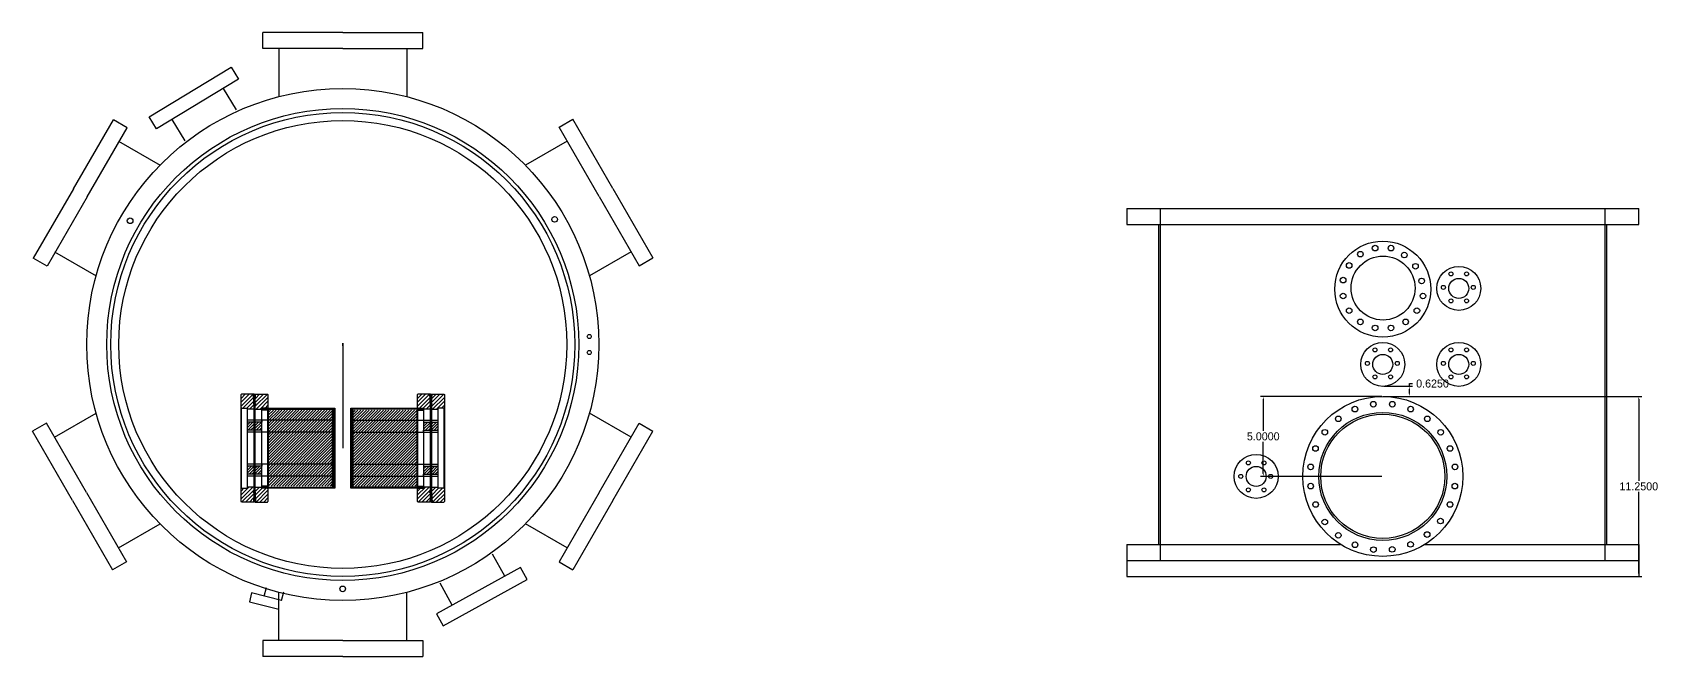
# Model space of a CAD drawing. Header units: inches. Extents: x -84 to 208, y -103 to 33.
# Drawn here: x -84.4 to 17.2, y -6 to 33 of the extents above; entities that cross this region are included whole.
import ezdxf

# ---------------------------------------------------------------- set-up
doc = ezdxf.new("R2010")
doc.units = ezdxf.units.IN
doc.header["$MEASUREMENT"] = 0
doc.dimstyles.get("Standard").update_dxf_attribs({"dimtxt": 0.5, "dimasz": 0.18, "dimexe": 0.18, "dimexo": 0.0625, "dimgap": 0.09, "dimtad": 0, "dimtih": 1, "dimtoh": 1, "dimdec": 4, "dimzin": 0, "dimdsep": 46, "dimtxsty": 'Standard', "dimcen": 0.09, "dimadec": 0, "dimazin": 0, "dimtfac": 1, "dimtdec": 4, "dimtofl": 0, "dimtmove": 0, "dimatfit": 3, "dimfxl": 1, "dimtolj": 1, "dimtzin": 0, "dimarcsym": 0})
pattern_1 = [(45, (-154.53244, 16.10802), (-0.08838835, 0.08838835), [])]
pattern_2 = [(225, (24.53736, -2.07576), (0.08838835, -0.08838835), [])]

# ---------------------------------------------------------------- blocks, each defined once
blk = doc.blocks.new('*D3')
at = {"color": 0, "lineweight": -2, "transparency": 16777216}
for p, q in [((-0.06, 10.25), (-7.65, 10.25)), ((-7.47, 10.07), (-7.47, 8.09)), ((-7.47, 5.43), (-7.47, 7.41)), ((-0.06, 5.25), (-7.65, 5.25))]:
    blk.add_line(p, q, dxfattribs=at)
at = {"color": 0, "transparency": 16777216}
for points in [[(-7.5, 10.07), (-7.44, 10.07), (-7.47, 10.25)], [(-7.5, 5.43), (-7.44, 5.43), (-7.47, 5.25)]]:
    blk.add_solid(points, dxfattribs=at)
at = {"layer": 'Defpoints', "color": 0, "transparency": 16777216}
for p in [(-7.47, 10.25), (0, 10.25), (0, 5.25)]:
    blk.add_point(p, dxfattribs=at)
at = {"color": 0, "transparency": 16777216, "insert": (-7.47, 7.75), "char_height": 0.5, "attachment_point": 5}
blk.add_mtext('\\A1;5.0000', dxfattribs=at)
blk = doc.blocks.new('*D1')
at = {"color": 0, "lineweight": -2, "transparency": 16777216}
for p, q in [((0, 10.25), (16.18, 10.25)), ((16, 10.07), (16, 4.965)), ((16, -0.82), (16, 4.285)), ((0, -1), (16.18, -1))]:
    blk.add_line(p, q, dxfattribs=at)
at = {"color": 0, "transparency": 16777216}
for points in [[(15.97, 10.07), (16.03, 10.07), (16, 10.25)], [(15.97, -0.82), (16.03, -0.82), (16, -1)]]:
    blk.add_solid(points, dxfattribs=at)
at = {"layer": 'Defpoints', "color": 0, "transparency": 16777216}
for p in [(-0.0625, 10.25), (-0.0625, -1), (16, -1)]:
    blk.add_point(p, dxfattribs=at)
at = {"color": 0, "transparency": 16777216, "insert": (16, 4.625), "char_height": 0.5, "attachment_point": 5}
blk.add_mtext('\\A1;11.2500', dxfattribs=at)
blk = doc.blocks.new('*D2')
at = {"color": 0, "lineweight": -2, "transparency": 16777216}
for p, q in [((0.06, 10.88), (1.86, 10.88)), ((0.06, 10.25), (1.86, 10.25)), ((1.68, 10.88), (1.68, 11.05)), ((1.68, 11.05), (1.86, 11.05)), ((1.68, 10.43), (1.68, 10.7))]:
    blk.add_line(p, q, dxfattribs=at)
at = {"color": 0, "transparency": 16777216}
for points in [[(1.65, 10.7), (1.71, 10.7), (1.68, 10.88)], [(1.65, 10.43), (1.71, 10.43), (1.68, 10.25)]]:
    blk.add_solid(points, dxfattribs=at)
at = {"layer": 'Defpoints', "color": 0, "transparency": 16777216}
for p in [(0, 10.88), (0, 10.25), (1.68, 10.88)]:
    blk.add_point(p, dxfattribs=at)
at = {"color": 0, "transparency": 16777216, "insert": (3.11, 11.05), "char_height": 0.5, "attachment_point": 5}
blk.add_mtext('\\A1;0.6250', dxfattribs=at)

msp = doc.modelspace()

# ---------------------------------------------------------------- hatches: boundary and pattern name
h = msp.add_hatch()
h.set_pattern_fill('ANSI31', color=1)
h.set_pattern_definition(pattern_1)
h.paths.add_polyline_path([(-65.65054, 9.39093), (-69.65054, 9.39093), (-69.65054, 8.76593), (-65.65054, 8.76593)])
h.paths.add_polyline_path([(-65.65054, 8.76593), (-69.65054, 8.76593), (-69.65054, 8.01593), (-65.65054, 8.01593)])
h.paths.add_polyline_path([(-65.65054, 8.01593), (-69.65054, 8.01593), (-69.65054, 7.01593), (-65.65054, 7.01593)])
h.paths.add_polyline_path([(-65.65054, 7.01593), (-69.65054, 7.01593), (-69.65054, 6.01593), (-65.65054, 6.01593)])
h.paths.add_polyline_path([(-65.65054, 6.01593), (-69.65054, 6.01593), (-69.65054, 5.26593), (-65.65054, 5.26593)])
h.paths.add_polyline_path([(-65.65054, 5.26593), (-69.65054, 5.26593), (-69.65054, 4.64094), (-65.65054, 4.64094)])
h = msp.add_hatch()
h.set_pattern_fill('ANSI31', color=1, angle=180)
h.set_pattern_definition(pattern_2)
h.paths.add_polyline_path([(-64.34454, 4.64133), (-60.34454, 4.64133), (-60.34454, 5.26633), (-64.34454, 5.26633)])
h.paths.add_polyline_path([(-64.34454, 5.26633), (-60.34454, 5.26633), (-60.34454, 6.01633), (-64.34454, 6.01633)])
h.paths.add_polyline_path([(-64.34454, 6.01633), (-60.34454, 6.01633), (-60.34454, 7.01633), (-64.34454, 7.01633)])
h.paths.add_polyline_path([(-64.34454, 7.01633), (-60.34454, 7.01633), (-60.34454, 8.01633), (-64.34454, 8.01633)])
h.paths.add_polyline_path([(-64.34454, 8.01633), (-60.34454, 8.01633), (-60.34454, 8.76633), (-64.34454, 8.76633)])
h.paths.add_polyline_path([(-64.34454, 8.76633), (-60.34454, 8.76633), (-60.34454, 9.39132), (-64.34454, 9.39132)])
h = msp.add_hatch()
h.set_pattern_fill('ANSI31', color=256)
h.set_pattern_definition(pattern_1)
h.paths.add_polyline_path([(-70.46054, 8.14093), (-70.05054, 8.14093), (-70.05054, 8.64093), (-70.46054, 8.64093)])
h.paths.add_polyline_path([(-70.56054, 8.14093), (-70.56054, 8.64093), (-70.97054, 8.64093), (-70.97054, 8.14093)])
h.paths.add_polyline_path([(-70.56054, 5.39093), (-70.56054, 5.89093), (-70.97054, 5.89093), (-70.97054, 5.39093)])
h.paths.add_polyline_path([(-70.05054, 5.89093), (-70.46054, 5.89093), (-70.46054, 5.39093), (-70.05054, 5.39093)])
h = msp.add_hatch()
h.set_pattern_fill('ANSI31', color=256, angle=180)
h.set_pattern_definition(pattern_2)
h.paths.add_polyline_path([(-59.53454, 5.89133), (-59.94454, 5.89133), (-59.94454, 5.39133), (-59.53454, 5.39133)])
h.paths.add_polyline_path([(-59.43454, 5.89133), (-59.43454, 5.39133), (-59.02454, 5.39133), (-59.02454, 5.89133)])
h.paths.add_polyline_path([(-59.43454, 8.64133), (-59.43454, 8.14133), (-59.02454, 8.14133), (-59.02454, 8.64133)])
h.paths.add_polyline_path([(-59.94454, 8.14133), (-59.53454, 8.14133), (-59.53454, 8.64133), (-59.94454, 8.64133)])

# ---------------------------------------------------------------- linework, layer by layer
for p, q in [((-64.99754, 32.99292), (-69.99754, 32.99292)), ((-69.99754, 31.99292), (-69.99754, 32.99292)), ((-64.99754, 32.99292), (-59.99754, 32.99292)), ((-59.99754, 31.99292), (-59.99754, 32.99292)), ((-64.99754, 31.99292), (-69.99754, 31.99292)), ((-68.99754, 31.99292), (-68.99754, 28.98486)), ((-64.99754, 31.99292), (-59.99754, 31.99292)), ((-60.99754, 31.99292), (-60.99754, 28.98486)), ((-72.47187, 29.49578), (-71.6641, 28.15827)), ((-74.52923, 29.27545), (-74.52923, 29.27545)), ((-81.83422, 23.21358), (-79.33422, 27.54371)), ((-78.46819, 27.04371), (-79.33422, 27.54371)), ((-75.68188, 27.55713), (-74.87411, 26.21963)), ((-51.47607, 27.07305), (-50.61004, 27.57305)), ((-48.11004, 23.24292), (-50.61004, 27.57305)), ((-80.96819, 22.71358), (-78.46819, 27.04371)), ((-48.97607, 22.74292), (-51.47607, 27.07305)), ((-79.01901, 26.20702), (-76.41395, 24.70299)), ((-50.97607, 26.20702), (-53.58113, 24.70299)), ((-50.97607, 26.20702), (-53.58113, 24.70299)), ((-81.83422, 23.21358), (-84.33422, 18.88346)), ((-80.96819, 22.71358), (-83.46819, 18.38346)), ((-48.97607, 22.74292), (-46.47607, 18.4128)), ((-48.11004, 23.24292), (-45.61004, 18.9128)), ((-16, 22), (-16, 21)), ((-16, 22), (16, 22)), ((-16, 22), (16, 22)), ((-13.9, 0), (-13.9, 22)), ((13.9, 0), (13.9, 22)), ((16, 21), (16, 22)), ((-16, 21), (16, 21)), ((-14, 1), (-14, 21)), ((14, 1), (14, 21)), ((-83.46819, 18.38346), (-84.33422, 18.88346)), ((-83.01901, 19.27882), (-80.41395, 17.77479)), ((-46.97607, 19.27882), (-49.58113, 17.77479)), ((-46.97607, 19.27882), (-49.58113, 17.77479)), ((-46.47607, 18.4128), (-45.61004, 18.9128)), ((-64.99754, 13.40292), (-64.99754, 13.58292)), ((-64.99754, 13.58292), (-64.99754, 7.01612)), ((-70.51054, 10.36078), (-70.51054, 7.01593)), ((-83.01901, 7.70702), (-80.41395, 9.21106)), ((-70.05054, 9.45093), (-65.58054, 9.45093)), ((-69.70054, 9.52093), (-65.58054, 9.52093)), ((-65.65054, 9.39093), (-65.65054, 8.76593)), ((-65.58054, 9.52093), (-65.49754, 9.52132)), ((-65.58054, 7.01594), (-65.58054, 9.45093)), ((-65.58054, 9.45093), (-65.58054, 7.01593)), ((-65.49754, 9.52132), (-65.49754, 4.51094)), ((-64.49754, 4.51094), (-64.49754, 9.52132)), ((-64.49754, 9.52132), (-64.41454, 9.52132)), ((-64.49754, 9.52132), (-64.49754, 7.01612)), ((-64.41454, 9.52132), (-60.29454, 9.52133)), ((-64.41454, 7.01632), (-64.41454, 9.45133)), ((-59.94454, 9.45133), (-64.41454, 9.45133)), ((-46.97607, 7.70702), (-49.58113, 9.21106)), ((-46.97607, 7.70702), (-49.58113, 9.21106)), ((-83.51901, 8.57305), (-84.38504, 8.07305)), ((-81.01901, 4.24292), (-83.51901, 8.57305)), ((-70.05054, 8.76593), (-70.97054, 8.76593)), ((-70.05054, 8.64093), (-70.97054, 8.64093)), ((-70.05054, 8.14093), (-70.97054, 8.14093)), ((-70.05054, 8.76593), (-70.05054, 8.64093)), ((-70.05054, 8.01593), (-70.05054, 8.14093)), ((-59.94454, 8.76633), (-59.94454, 8.64133)), ((-59.94454, 8.76633), (-59.02454, 8.76633)), ((-59.94454, 8.64133), (-59.02454, 8.64133)), ((-59.94454, 8.01633), (-59.94454, 8.14133)), ((-59.94454, 8.14133), (-59.02454, 8.14133)), ((-48.97607, 4.24292), (-46.47607, 8.57305)), ((-46.47607, 8.57305), (-45.61004, 8.07305)), ((-81.88504, 3.74292), (-84.38504, 8.07305)), ((-70.05054, 8.01593), (-70.97054, 8.01593)), ((-59.94454, 8.01633), (-59.02454, 8.01633)), ((-48.11004, 3.74292), (-45.61004, 8.07305)), ((-65.58054, 7.01594), (-65.58054, 4.58093)), ((-64.41454, 4.58133), (-64.41454, 7.01633)), ((-64.41454, 7.01632), (-64.41454, 4.58133)), ((-59.48454, 3.67148), (-59.48454, 7.01633)), ((-70.05054, 6.01593), (-70.97054, 6.01593)), ((-70.05054, 5.89093), (-70.97054, 5.89093)), ((-70.05054, 5.39093), (-70.97054, 5.39093)), ((-70.05054, 5.26593), (-70.97054, 5.26593)), ((-70.05054, 6.01593), (-70.05054, 5.89093)), ((-70.05054, 5.26593), (-70.05054, 5.39093)), ((-64.34454, 4.64133), (-64.34454, 5.26633)), ((-59.94454, 6.01633), (-59.94454, 5.89133)), ((-59.94454, 6.01633), (-59.02454, 6.01633)), ((-59.94454, 5.89133), (-59.02454, 5.89133)), ((-59.94454, 5.26633), (-59.94454, 5.39133)), ((-59.94454, 5.39133), (-59.02454, 5.39133)), ((-59.94454, 5.26633), (-59.02454, 5.26633)), ((-81.01901, 4.24292), (-78.51901, -0.0872)), ((-70.05054, 4.58093), (-65.58054, 4.58093)), ((-65.58054, 4.51094), (-69.70054, 4.51093)), ((-65.49754, 4.51094), (-65.58054, 4.51094)), ((-64.41454, 4.51133), (-64.49754, 4.51094)), ((-59.94454, 4.58133), (-64.41454, 4.58133)), ((-60.29454, 4.51133), (-64.41454, 4.51133)), ((-48.97607, 4.24292), (-51.47607, -0.0872)), ((-81.88504, 3.74292), (-79.38504, -0.5872)), ((-48.11004, 3.74292), (-50.61004, -0.5872)), ((-79.01901, 0.77882), (-76.41395, 2.28285)), ((-50.97607, 0.77882), (-53.58113, 2.28285)), ((-50.97607, 0.77882), (-53.58113, 2.28285)), ((-54.87583, -0.98147), (-55.63025, 0.38683)), ((-16, 1), (-2.63391, 1)), ((-16, 1), (-16, 0)), ((-16, 0), (16, 0)), ((-16, 0), (16, 0)), ((-16, 0), (-16, -1)), ((2.63391, 1), (16, 1)), ((16, 1), (16, 0)), ((16, 0), (16, -1)), ((-78.51901, -0.0872), (-79.38504, -0.5872)), ((-51.47607, -0.0872), (-50.61004, -0.5872)), ((-16, -1), (16, -1)), ((-69.90612, -2.23628), (-69.76869, -1.69083)), ((-68.99754, -5.00708), (-68.99754, -1.99901)), ((-68.81522, -2.51114), (-68.67779, -1.96569)), ((-60.99754, -5.00708), (-60.99754, -1.99901)), ((-58.15975, -2.79209), (-58.91418, -1.42379)), ((-64.99754, -5.00708), (-69.99754, -5.00708)), ((-69.99754, -5.00708), (-69.99754, -6.00708)), ((-64.99754, -5.00708), (-59.99754, -5.00708)), ((-59.99754, -5.00708), (-59.99754, -6.00708)), ((-64.99754, -6.00708), (-69.99754, -6.00708)), ((-64.99754, -6.00708), (-59.99754, -6.00708))]:
    msp.add_line(p, q)
at = {"color": 2, "linetype": 'Continuous'}
for p, q in [((-70.60336, 10.39092), (-71.35054, 9.64374)), ((-70.84491, 10.39092), (-71.35054, 9.8853)), ((-71.08647, 10.39092), (-71.35054, 10.12686)), ((-70.56842, 10.1843), (-71.2318, 9.52092)), ((-70.46913, 9.87003), (-69.94823, 10.39093)), ((-70.46054, 9.63707), (-69.70667, 10.39093)), ((-70.45577, 10.12495), (-70.18979, 10.39093)), ((-70.44241, 10.37987), (-70.43135, 10.39093)), ((-70.40512, 9.45093), (-69.67054, 10.18551)), ((-59.57736, 10.39133), (-60.32454, 9.64414)), ((-59.81892, 10.39133), (-60.32454, 9.8857)), ((-60.06047, 10.39133), (-60.32454, 10.12726)), ((-59.54242, 10.18471), (-60.2058, 9.52133)), ((-59.44313, 9.87043), (-58.92223, 10.39133)), ((-59.43454, 9.63747), (-58.68068, 10.39133)), ((-59.42977, 10.12535), (-59.16379, 10.39133)), ((-59.41641, 10.38027), (-59.40535, 10.39133)), ((-59.37912, 9.45133), (-58.64454, 10.18591)), ((-70.55639, 9.95477), (-70.99024, 9.52092)), ((-70.54512, 9.72449), (-70.81868, 9.45092)), ((-70.56054, 9.46751), (-70.57712, 9.45092)), ((-70.16356, 9.45093), (-69.67054, 9.94395)), ((-69.852, 9.52093), (-69.67054, 9.70239)), ((-59.53039, 9.95518), (-59.96424, 9.52133)), ((-59.51912, 9.72489), (-59.79268, 9.45133)), ((-59.53454, 9.46791), (-59.55113, 9.45133)), ((-59.13756, 9.45133), (-58.64454, 9.94435)), ((-58.826, 9.52133), (-58.64454, 9.7028)), ((-70.61596, 4.58092), (-71.35054, 3.84635)), ((-70.85752, 4.58092), (-71.35054, 4.0879)), ((-71.16908, 4.51092), (-71.35054, 4.32946)), ((-70.56054, 4.39479), (-71.3144, 3.64092)), ((-70.55195, 4.16182), (-71.07285, 3.64092)), ((-70.47596, 4.30737), (-70.2024, 4.58093)), ((-70.46469, 4.07708), (-70.03084, 4.51093)), ((-70.46054, 4.56435), (-70.44395, 4.58093)), ((-70.45266, 3.84755), (-69.78928, 4.51093)), ((-70.41772, 3.64093), (-69.67054, 4.38811)), ((-70.17616, 3.64093), (-69.67054, 4.14656)), ((-59.58996, 4.58133), (-60.32454, 3.84675)), ((-59.83152, 4.58133), (-60.32454, 4.08831)), ((-60.14308, 4.51133), (-60.32454, 4.32987)), ((-59.53454, 4.39519), (-60.28841, 3.64133)), ((-59.52595, 4.16223), (-60.04685, 3.64133)), ((-59.44996, 4.30777), (-59.1764, 4.58133)), ((-59.43869, 4.07748), (-59.00484, 4.51133)), ((-59.43454, 4.56475), (-59.41796, 4.58133)), ((-59.42666, 3.84795), (-58.76328, 4.51133)), ((-59.39172, 3.64133), (-58.64454, 4.38852)), ((-59.15017, 3.64133), (-58.64454, 4.14696)), ((-70.56531, 3.9069), (-70.83129, 3.64092)), ((-70.57867, 3.65199), (-70.58973, 3.64092)), ((-69.93461, 3.64093), (-69.67054, 3.905)), ((-59.53931, 3.90731), (-59.80529, 3.64133)), ((-59.55267, 3.65239), (-59.56373, 3.64133)), ((-58.90861, 3.64133), (-58.64454, 3.9054))]:
    msp.add_line(p, q, dxfattribs=at)
at = {"color": 7, "linetype": 'Continuous'}
for p, q in [((-71.32054, 10.39092), (-71.35054, 10.36092)), ((-71.35054, 3.67092), (-71.35054, 10.36092)), ((-70.57925, 10.39092), (-71.32054, 10.39092)), ((-70.54859, 9.80592), (-70.57925, 10.39092)), ((-70.54054, 10.39078), (-70.57924, 10.39078)), ((-70.54054, 10.39078), (-70.51054, 10.36078)), ((-70.51054, 10.36079), (-70.48054, 10.39079)), ((-70.51054, 10.36079), (-70.51054, 3.67108)), ((-70.51054, 3.67107), (-70.51054, 10.36078)), ((-70.48054, 10.39079), (-70.44184, 10.39079)), ((-70.47249, 9.80593), (-70.44183, 10.39093)), ((-70.44183, 10.39093), (-69.70054, 10.39093)), ((-69.70054, 10.39093), (-69.67054, 10.36093)), ((-69.67054, 10.36093), (-69.67054, 3.67093)), ((-60.29454, 10.39133), (-60.32454, 10.36133)), ((-60.32454, 3.67133), (-60.32454, 10.36133)), ((-59.55325, 10.39133), (-60.29454, 10.39133)), ((-59.52259, 9.80633), (-59.55325, 10.39133)), ((-59.51454, 10.39118), (-59.55324, 10.39118)), ((-59.51454, 10.39118), (-59.48454, 10.36118)), ((-59.48454, 10.36119), (-59.45454, 10.39119)), ((-59.48454, 10.36119), (-59.48454, 3.67148)), ((-59.48454, 3.67147), (-59.48454, 10.36118)), ((-59.45454, 10.39119), (-59.41584, 10.39119)), ((-59.44649, 9.80633), (-59.41583, 10.39133)), ((-59.41583, 10.39133), (-58.67454, 10.39133)), ((-58.67454, 10.39133), (-58.64454, 10.36133)), ((-58.64454, 10.36133), (-58.64454, 3.67133)), ((-71.35054, 9.55092), (-71.32054, 9.52092)), ((-71.32054, 9.52092), (-70.97054, 9.52092)), ((-71.32054, 4.51092), (-71.32054, 9.52092)), ((-70.97054, 9.52092), (-70.97054, 4.51092)), ((-70.56054, 9.45092), (-70.97054, 9.45092)), ((-70.57476, 9.80592), (-70.54859, 9.80592)), ((-70.57476, 9.80592), (-70.53654, 9.70092)), ((-70.56054, 9.70092), (-70.53654, 9.70092)), ((-70.56054, 9.70092), (-70.56054, 4.33092)), ((-70.54858, 9.80575), (-70.51054, 9.80575)), ((-70.53654, 9.70092), (-70.53654, 4.33092)), ((-70.4725, 9.80576), (-70.51054, 9.80576)), ((-70.44632, 9.80593), (-70.48454, 9.70093)), ((-70.48454, 4.33093), (-70.48454, 9.70093)), ((-70.46054, 9.70093), (-70.48454, 9.70093)), ((-70.44632, 9.80593), (-70.47249, 9.80593)), ((-70.46054, 4.33093), (-70.46054, 9.70093)), ((-70.46054, 9.45093), (-70.05054, 9.45093)), ((-70.05054, 4.51093), (-70.05054, 9.52093)), ((-69.70054, 9.52093), (-70.05054, 9.52093)), ((-69.67054, 9.55093), (-69.70054, 9.52093)), ((-69.70054, 9.52093), (-69.70054, 4.51093)), ((-60.32454, 9.55133), (-60.29454, 9.52133)), ((-60.29454, 9.52133), (-59.94454, 9.52133)), ((-60.29454, 4.51133), (-60.29454, 9.52133)), ((-59.94454, 9.52133), (-59.94454, 4.51133)), ((-59.53454, 9.45133), (-59.94454, 9.45133)), ((-59.54876, 9.80633), (-59.52259, 9.80633)), ((-59.54876, 9.80633), (-59.51054, 9.70133)), ((-59.53454, 9.70133), (-59.51054, 9.70133)), ((-59.53454, 9.70133), (-59.53454, 4.33133)), ((-59.52258, 9.80615), (-59.48454, 9.80615)), ((-59.51054, 9.70133), (-59.51054, 4.33133)), ((-59.4465, 9.80616), (-59.48454, 9.80616)), ((-59.42032, 9.80633), (-59.45854, 9.70133)), ((-59.45854, 4.33133), (-59.45854, 9.70133)), ((-59.43454, 9.70133), (-59.45854, 9.70133)), ((-59.42032, 9.80633), (-59.44649, 9.80633)), ((-59.43454, 4.33133), (-59.43454, 9.70133)), ((-59.43454, 9.45133), (-59.02454, 9.45133)), ((-59.02454, 4.51133), (-59.02454, 9.52133)), ((-58.67454, 9.52133), (-59.02454, 9.52133)), ((-58.64454, 9.55133), (-58.67454, 9.52133)), ((-58.67454, 9.52133), (-58.67454, 4.51133)), ((-71.35054, 4.48092), (-71.32054, 4.51092)), ((-71.32054, 4.51092), (-70.97054, 4.51092)), ((-70.56054, 4.58092), (-70.97054, 4.58092)), ((-70.54859, 4.22592), (-70.57925, 3.64092)), ((-70.57476, 4.22592), (-70.53654, 4.33092)), ((-70.57476, 4.22592), (-70.54859, 4.22592)), ((-70.56054, 4.33092), (-70.53654, 4.33092)), ((-70.54858, 4.2261), (-70.51054, 4.2261)), ((-70.4725, 4.22611), (-70.51054, 4.22611)), ((-70.46054, 4.33093), (-70.48454, 4.33093)), ((-70.44632, 4.22593), (-70.48454, 4.33093)), ((-70.44632, 4.22593), (-70.47249, 4.22593)), ((-70.47249, 4.22593), (-70.44183, 3.64093)), ((-70.46054, 4.58093), (-70.05054, 4.58093)), ((-69.70054, 4.51093), (-70.05054, 4.51093)), ((-69.67054, 4.48093), (-69.70054, 4.51093)), ((-60.32454, 4.48133), (-60.29454, 4.51133)), ((-60.29454, 4.51133), (-59.94454, 4.51133)), ((-59.53454, 4.58133), (-59.94454, 4.58133)), ((-59.52259, 4.22633), (-59.55325, 3.64133)), ((-59.54876, 4.22633), (-59.51054, 4.33133)), ((-59.54876, 4.22633), (-59.52259, 4.22633)), ((-59.53454, 4.33133), (-59.51054, 4.33133)), ((-59.52258, 4.2265), (-59.48454, 4.2265)), ((-59.4465, 4.22651), (-59.48454, 4.22651)), ((-59.43454, 4.33133), (-59.45854, 4.33133)), ((-59.42032, 4.22633), (-59.45854, 4.33133)), ((-59.42032, 4.22633), (-59.44649, 4.22633)), ((-59.44649, 4.22633), (-59.41583, 3.64133)), ((-59.43454, 4.58133), (-59.02454, 4.58133)), ((-58.67454, 4.51133), (-59.02454, 4.51133)), ((-58.64454, 4.48133), (-58.67454, 4.51133)), ((-71.32054, 3.64092), (-71.35054, 3.67092)), ((-70.57925, 3.64092), (-71.32054, 3.64092)), ((-70.54054, 3.64107), (-70.57924, 3.64107)), ((-70.51054, 3.67107), (-70.54054, 3.64107)), ((-70.48054, 3.64108), (-70.51054, 3.67108)), ((-70.48054, 3.64108), (-70.44184, 3.64108)), ((-70.44183, 3.64093), (-69.70054, 3.64093)), ((-69.70054, 3.64093), (-69.67054, 3.67093)), ((-60.29454, 3.64133), (-60.32454, 3.67133)), ((-59.55325, 3.64133), (-60.29454, 3.64133)), ((-59.51454, 3.64147), (-59.55324, 3.64147)), ((-59.48454, 3.67147), (-59.51454, 3.64147)), ((-59.45454, 3.64148), (-59.48454, 3.67148)), ((-59.45454, 3.64148), (-59.41584, 3.64148)), ((-59.41583, 3.64133), (-58.67454, 3.64133)), ((-58.67454, 3.64133), (-58.64454, 3.67133))]:
    msp.add_line(p, q, dxfattribs=at)
at = {"color": 4}
for p, q in [((-70.05054, 4.64094), (-70.05054, 9.39093)), ((-69.65054, 9.39093), (-70.05054, 9.39093)), ((-69.65054, 9.39093), (-69.65054, 4.64094)), ((-65.65054, 9.39093), (-65.65054, 4.64094)), ((-65.65054, 9.39093), (-65.58054, 9.39093)), ((-65.65054, 9.39093), (-65.65054, 8.01593)), ((-65.58054, 7.01593), (-65.58054, 9.39093)), ((-64.41454, 7.01632), (-64.41454, 9.39132)), ((-64.34454, 9.39132), (-64.41454, 9.39132)), ((-64.34454, 4.64133), (-64.34454, 9.39132)), ((-60.34454, 4.64133), (-60.34454, 9.39132)), ((-60.34454, 9.39132), (-59.94454, 9.39132)), ((-59.94454, 9.39132), (-59.94454, 4.64133)), ((-65.65054, 8.76593), (-70.05054, 8.76593)), ((-65.65054, 8.76593), (-69.65054, 8.76593)), ((-64.34454, 8.76633), (-59.94454, 8.76633)), ((-65.65054, 8.01593), (-70.05054, 8.01593)), ((-64.34454, 8.01633), (-59.94454, 8.01633)), ((-65.58054, 7.01594), (-65.58054, 4.64094)), ((-64.41454, 7.01633), (-64.41454, 4.64133)), ((-65.65054, 6.01593), (-70.05054, 6.01593)), ((-65.65054, 5.26593), (-70.05054, 5.26593)), ((-64.34454, 4.64133), (-64.34454, 6.01633)), ((-64.34454, 6.01633), (-59.94454, 6.01633)), ((-64.34454, 5.26633), (-59.94454, 5.26633)), ((-64.34454, 5.26633), (-60.34454, 5.26633)), ((-69.65054, 4.64094), (-70.05054, 4.64094)), ((-65.65054, 4.64094), (-65.58054, 4.64094)), ((-64.34454, 4.64133), (-64.41454, 4.64133)), ((-60.34454, 4.64133), (-59.94454, 4.64133))]:
    msp.add_line(p, q, dxfattribs=at)
for points in [[(-71.50887, 30.07737), (-76.64488, 26.97553), (-77.09723, 27.72454), (-71.96122, 30.82637)], [(-53.89065, -0.43828), (-59.14493, -3.33528), (-58.72245, -4.10153), (-53.46817, -1.20453)]]:
    msp.add_lwpolyline(points, close=True)
msp.add_lwpolyline([(-68.81522, -2.51114), (-70.694, -2.03777), (-70.83143, -2.58323), (-68.99754, -3.04528)])
for centre, radius in [((-64.99754, 13.49292), 16), ((-64.99754, 13.49292), 14.75), ((-64.99754, 13.49292), 14.5), ((-64.99754, 13.49292), 14), ((-78.28711, 21.22462), 0.175), ((-51.75705, 21.31232), 0.175), ((0, 16.95257), 3), ((-1.39727, 19.13737), 0.175), ((-0.47994, 19.51735), 0.175), ((0.51298, 19.51735), 0.175), ((-2.09937, 18.43528), 0.175), ((0.01652, 17.02149), 2), ((1.34488, 19.08498), 0.175), ((2.04697, 18.38288), 0.175), ((4.75, 17), 1.375), ((-2.47934, 17.51794), 0.175), ((2.42695, 17.46555), 0.175), ((4.75, 17), 0.625), ((4.26339, 17.90533), 0.125), ((5.23661, 17.90533), 0.125), ((-2.47934, 16.52503), 0.175), ((2.51238, 16.52503), 0.175), ((3.78918, 17.0625), 0.125), ((4.26339, 16.21967), 0.125), ((5.23661, 16.21967), 0.125), ((5.6594, 17.0625), 0.125), ((-2.09937, 15.6077), 0.175), ((2.13241, 15.6077), 0.175), ((-1.39727, 14.9056), 0.175), ((-0.47994, 14.52563), 0.175), ((0.51298, 14.52563), 0.175), ((1.43031, 14.9056), 0.175), ((-49.58901, 13.99292), 0.125), ((0, 12.25), 1.375), ((-0.48661, 13.15533), 0.125), ((0.48661, 13.15533), 0.125), ((4.75, 12.25), 1.375), ((4.26339, 13.15533), 0.125), ((5.23661, 13.15533), 0.125), ((-49.58901, 12.99292), 0.125), ((-0.96082, 12.3125), 0.125), ((0, 12.25), 0.625), ((0.9094, 12.3125), 0.125), ((3.78918, 12.3125), 0.125), ((4.75, 12.25), 0.625), ((5.6594, 12.3125), 0.125), ((-0.48661, 11.46967), 0.125), ((0.48661, 11.46967), 0.125), ((4.26339, 11.46967), 0.125), ((5.23661, 11.46967), 0.125), ((0, 5.25), 5), ((0, 5.25), 4), ((-1.74121, 9.45365), 0.175), ((-0.59389, 9.76107), 0.175), ((0.59389, 9.76107), 0.175), ((1.74121, 9.45365), 0.175), ((0, 5.25), 3.88), ((-3.6202, 8.00692), 0.175), ((-2.78031, 8.84682), 0.175), ((2.78031, 8.84682), 0.175), ((3.6202, 8.00692), 0.175), ((-4.20365, 6.99121), 0.175), ((4.20365, 6.99121), 0.175), ((-7.9125, 5.25), 1.375), ((-8.39911, 6.09283), 0.125), ((-7.42589, 6.09283), 0.125), ((-8.87332, 5.25), 0.125), ((-7.9125, 5.25), 0.625), ((-7.0031, 5.25), 0.125), ((-4.51107, 5.84389), 0.175), ((4.51107, 5.84389), 0.175), ((-8.39911, 4.40717), 0.125), ((-7.42589, 4.40717), 0.125), ((-4.50509, 4.64059), 0.175), ((4.50509, 4.64059), 0.175), ((-4.19767, 3.49327), 0.175), ((4.19767, 3.49327), 0.175), ((-3.62509, 2.39886), 0.175), ((3.60464, 2.45843), 0.175), ((-2.7798, 1.56441), 0.175), ((-1.73089, 0.97469), 0.175), ((1.73501, 0.99961), 0.175), ((2.77018, 1.61314), 0.175), ((-0.58161, 0.67467), 0.175), ((0.58971, 0.6848), 0.175), ((-64.99754, -1.78208), 0.175)]:
    msp.add_circle(centre, radius)

# ---------------------------------------------------------------- dimensions: what is measured, and where the dimension line sits
for base, p1, p2, picture, middle in [((1.67534, 10.875), (0, 10.25), (0, 10.875), '*D2', (3.11201, 11.055)), ((-7.46617, 10.25), (0, 5.25), (0, 10.25), '*D3', (-7.46617, 7.75)), ((16, -1), (-0.0625, 10.25), (-0.0625, -1), '*D1', (16, 4.625))]:
    dim = msp.add_linear_dim(base=base, p1=p1, p2=p2, angle=90, dimstyle='Standard')
    dim.commit()
    dim.dimension.update_dxf_attribs({"geometry": picture, "text_midpoint": middle})

doc.saveas('drawing.dxf')
